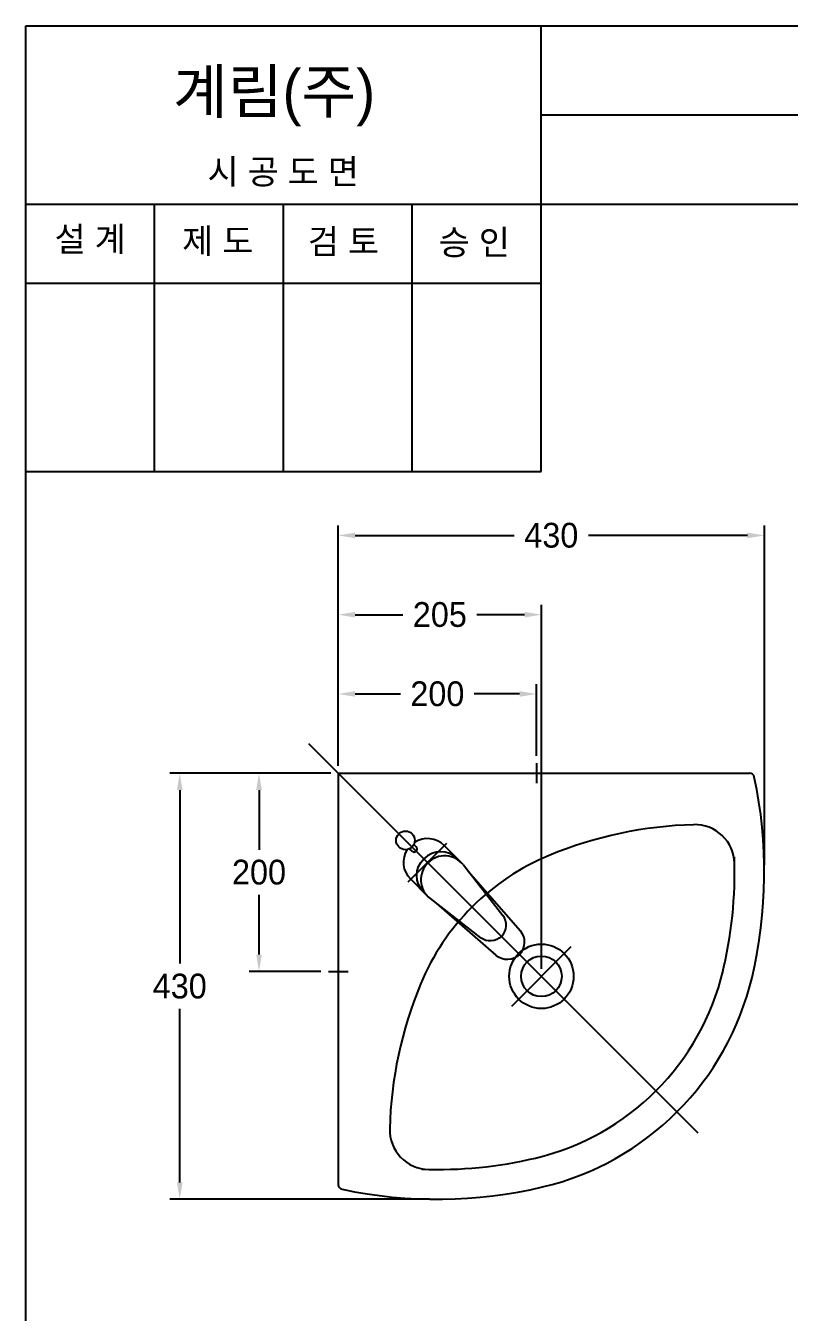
# Model space of a CAD drawing. Header units: millimetres. Extents: x 6870 to 8670, y -7003 to -4406.
# Drawn here: x 6870 to 7641, y -5704 to -4406 of the extents above; entities that cross this region are included whole.
import ezdxf
from ezdxf.enums import TextEntityAlignment as Align
from ezdxf.lldxf.tags import DXFTag

# ---------------------------------------------------------------- set-up
doc = ezdxf.new("R2010")
doc.units = ezdxf.units.MM
for name, color, linetype in [('TEXT', 7, 'Continuous'), ('내부선 및 부속', 4, 'Continuous'), ('도각라인', 7, 'Continuous'), ('외형선', 3, 'Continuous'), ('중심선', 1, 'DASHED'), ('치수선', 7, 'Continuous')]:
    doc.layers.add(name, color=color, linetype=linetype)
doc.styles.add('____', font='')
doc.styles.add('타이틀', font='H2GTRM.TTF', dxfattribs={"height": 25})
doc.styles.get('____').set_extended_font_data('굴림')
tags = doc.linetypes.add('DASHDOT', pattern=[70, 31, -13, 13, -13]).pattern_tags.tags
tags[10:11] = [DXFTag(74, 4), DXFTag(75, 0), DXFTag(340, '0'), DXFTag(46, 0.0), DXFTag(50, 0.0), DXFTag(44, 0.0), DXFTag(45, 0.0)]
tags[8:9] = [DXFTag(74, 4), DXFTag(75, 0), DXFTag(340, '0'), DXFTag(46, 0.0), DXFTag(50, 0.0), DXFTag(44, 0.0), DXFTag(45, 0.0)]
tags[6:7] = [DXFTag(74, 4), DXFTag(75, 0), DXFTag(340, '0'), DXFTag(46, 0.0), DXFTag(50, 0.0), DXFTag(44, 0.0), DXFTag(45, 0.0)]
tags[4:5] = [DXFTag(74, 4), DXFTag(75, 0), DXFTag(340, '0'), DXFTag(46, 0.0), DXFTag(50, 0.0), DXFTag(44, 0.0), DXFTag(45, 0.0)]
tags = doc.linetypes.add('DASHED', pattern=[25.72, 12.86, -12.86]).pattern_tags.tags
tags[6:7] = [DXFTag(74, 4), DXFTag(75, 0), DXFTag(340, '0'), DXFTag(46, 0.0), DXFTag(50, 0.0), DXFTag(44, 0.0), DXFTag(45, 0.0)]
tags[4:5] = [DXFTag(74, 4), DXFTag(75, 0), DXFTag(340, '0'), DXFTag(46, 0.0), DXFTag(50, 0.0), DXFTag(44, 0.0), DXFTag(45, 0.0)]
doc.dimstyles.new('MSADIM', dxfattribs={"dimtxt": 33, "dimasz": 17, "dimexe": 10, "dimexo": 7.5, "dimgap": 10, "dimtad": 0, "dimtih": 1, "dimtoh": 1, "dimdec": 0, "dimzin": 1, "dimdsep": 46, "dimtxsty": '____', "dimcen": 11.25, "dimadec": 0, "dimazin": 0, "dimtfac": 1, "dimtdec": 0, "dimtix": 1, "dimtmove": 0, "dimatfit": 3, "dimfxl": 1, "dimtolj": 1, "dimtzin": 1, "dimarcsym": 0})

# ---------------------------------------------------------------- blocks, each defined once
blk = doc.blocks.new('*D9')
at = {"layer": '치수선', "color": 0, "linetype": 'Continuous', "lineweight": -2, "transparency": 16777216}
for p, q in [((7185.4, -5152.8), (7185.4, -5070.3)), ((7385.4, -5142.8), (7385.4, -5070.3)), ((7202.4, -5080.3), (7248.1, -5080.3)), ((7368.4, -5080.3), (7322.7, -5080.3))]:
    blk.add_line(p, q, dxfattribs=at)
at = {"layer": '치수선', "color": 0, "linetype": 'Continuous', "transparency": 16777216}
for points in [[(7202.4, -5077.5), (7202.4, -5083.2), (7185.4, -5080.3)], [(7368.4, -5077.5), (7368.4, -5083.2), (7385.4, -5080.3)]]:
    blk.add_solid(points, dxfattribs=at)
at = {"layer": '치수선', "color": 0, "linetype": 'Continuous', "transparency": 16777216, "insert": (7285.4, -5080.3), "char_height": 25, "attachment_point": 5, "style": '____'}
blk.add_mtext('\\A1;200', dxfattribs=at)
blk = doc.blocks.new('*D10')
at = {"layer": '치수선', "color": 0, "linetype": 'Continuous', "lineweight": -2, "transparency": 16777216}
for p, q in [((7185.4, -5152.8), (7185.4, -4990.3)), ((7390.4, -5357.8), (7390.4, -4990.3)), ((7202.4, -5000.3), (7250.6, -5000.3)), ((7373.4, -5000.3), (7325.2, -5000.3))]:
    blk.add_line(p, q, dxfattribs=at)
at = {"layer": '치수선', "color": 0, "linetype": 'Continuous', "transparency": 16777216}
for points in [[(7202.4, -4997.5), (7202.4, -5003.2), (7185.4, -5000.3)], [(7373.4, -4997.5), (7373.4, -5003.2), (7390.4, -5000.3)]]:
    blk.add_solid(points, dxfattribs=at)
at = {"layer": '치수선', "color": 0, "linetype": 'Continuous', "transparency": 16777216, "insert": (7287.9, -5000.3), "char_height": 25, "attachment_point": 5, "style": '____'}
blk.add_mtext('\\A1;205', dxfattribs=at)
blk = doc.blocks.new('*D11')
at = {"layer": '치수선', "color": 0, "linetype": 'Continuous', "lineweight": -2, "transparency": 16777216}
for p, q in [((7185.4, -5152.8), (7185.4, -4910.3)), ((7202.4, -4920.3), (7362.8, -4920.3)), ((7598.4, -4920.3), (7438.1, -4920.3)), ((7615.4, -5252.7), (7615.4, -4910.3))]:
    blk.add_line(p, q, dxfattribs=at)
at = {"layer": '치수선', "color": 0, "linetype": 'Continuous', "transparency": 16777216}
for points in [[(7202.4, -4917.5), (7202.4, -4923.2), (7185.4, -4920.3)], [(7598.4, -4917.5), (7598.4, -4923.2), (7615.4, -4920.3)]]:
    blk.add_solid(points, dxfattribs=at)
at = {"layer": '치수선', "color": 0, "linetype": 'Continuous', "transparency": 16777216, "insert": (7400.4, -4920.3), "char_height": 25, "attachment_point": 5, "style": '____'}
blk.add_mtext('\\A1;430', dxfattribs=at)
blk = doc.blocks.new('*D12')
at = {"layer": '치수선', "color": 0, "linetype": 'Continuous', "lineweight": -2, "transparency": 16777216}
for p, q in [((7177.9, -5160.3), (7095.4, -5160.3)), ((7105.4, -5177.3), (7105.4, -5237.5)), ((7105.4, -5343.3), (7105.4, -5283.1)), ((7167.9, -5360.3), (7095.4, -5360.3))]:
    blk.add_line(p, q, dxfattribs=at)
at = {"layer": '치수선', "color": 0, "linetype": 'Continuous', "transparency": 16777216}
for points in [[(7102.6, -5177.3), (7108.3, -5177.3), (7105.4, -5160.3)], [(7102.6, -5343.3), (7108.3, -5343.3), (7105.4, -5360.3)]]:
    blk.add_solid(points, dxfattribs=at)
at = {"layer": '치수선', "color": 0, "linetype": 'Continuous', "transparency": 16777216, "insert": (7105.4, -5260.3), "char_height": 25, "attachment_point": 5, "style": '____'}
blk.add_mtext('\\A1;200', dxfattribs=at)
blk = doc.blocks.new('*D13')
at = {"layer": '치수선', "color": 0, "linetype": 'Continuous', "lineweight": -2, "transparency": 16777216}
for p, q in [((7177.9, -5160.3), (7015.4, -5160.3)), ((7025.4, -5177.3), (7025.4, -5352.5)), ((7025.4, -5573.3), (7025.4, -5398.2)), ((7277.8, -5590.3), (7015.4, -5590.3))]:
    blk.add_line(p, q, dxfattribs=at)
at = {"layer": '치수선', "color": 0, "linetype": 'Continuous', "transparency": 16777216}
for points in [[(7022.6, -5177.3), (7028.3, -5177.3), (7025.4, -5160.3)], [(7022.6, -5573.3), (7028.3, -5573.3), (7025.4, -5590.3)]]:
    blk.add_solid(points, dxfattribs=at)
at = {"layer": '치수선', "color": 0, "linetype": 'Continuous', "transparency": 16777216, "insert": (7025.4, -5375.3), "char_height": 25, "attachment_point": 5, "style": '____'}
blk.add_mtext('\\A1;430', dxfattribs=at)

msp = doc.modelspace()

# ---------------------------------------------------------------- linework, layer by layer
at = {"layer": '내부선 및 부속', "linetype": 'Continuous'}
for p, q in [((7264.2, -5234.8), (7261.6, -5232.3)), ((7259.9, -5239.1), (7257.4, -5236.5)), ((7309.8, -5250.7), (7292.4, -5233.4)), ((7311.7, -5252.9), (7351.4, -5303.9)), ((7275.8, -5284.6), (7258.5, -5267.3)), ((7316.6, -5259.2), (7369.2, -5319.4)), ((7278, -5286.6), (7329, -5326.3)), ((7284.3, -5291.5), (7344.5, -5344.1))]:
    msp.add_line(p, q, dxfattribs=at)
at = {"layer": '내부선 및 부속', "linetype": 'Continuous', "flags": 128}
for points in [[(7258.5, -5267.3, -0.353764), (7255.3, -5237.3)], [(7271.7, -5280.5, -0.414213), (7271.7, -5246.6)], [(7350.1, -5325, -0.37856), (7329, -5326.3)], [(7368.4, -5343.3, -0.394608), (7344.5, -5344.1)]]:
    msp.add_lwpolyline(points, format="xyb", dxfattribs=at)
at = {"layer": '내부선 및 부속', "linetype": 'Continuous'}
for centre, radius in [((7253.2, -5228.1), 9.44), ((7390.4, -5365.3), 32.5), ((7390.4, -5365.3), 20.5)]:
    msp.add_circle(centre, radius, dxfattribs=at)
for centre, radius, start, end in [((7555.2, -5622.1), 410, 91.5222, 112.4948), ((7545.3, -5252.2), 40, 1.1705, 91.5222), ((7275.4, -5250.3), 24, 45, 122.9277), ((7262, -5236.9), 3, 225, 45), ((7490.1, -5465), 240, 112.4948, 157.5052), ((7288.7, -5263.6), 24, 45, 135), ((7292.8, -5267.7), 24, 37.9381, 135), ((7155.4, -5260.2), 430, 346.1479, 2.073), ((7292.8, -5267.7), 24, 135.0001, 232.0619), ((7338.8, -5313.7), 16, 315, 37.9386), ((7356, -5330.9), 17.5, 315, 41.1383), ((7325.7, -5300.6), 255, 283.3488, 346.6512), ((7647.2, -5530.1), 410, 157.5052, 178.4778), ((7277.3, -5520.2), 40, 178.4778, 268.8295), ((7285.3, -5130.3), 430, 267.927, 283.3488)]:
    msp.add_arc(centre, radius, start, end, dxfattribs=at)
for points in [[(7308.1, -5249.4), (7308.1, -5249.4), (7308.1, -5249.4)], [(7274.5, -5283), (7274.5, -5283), (7274.5, -5283)]]:
    msp.add_rational_spline(points, [0.951478421688, 0.951479792595, 0.951481163502], degree=2, dxfattribs=at)
at = {"layer": '도각라인', "color": 7}
for p, q in [((6870, -6935.9), (6870, -4405.9)), ((6870, -4405.9), (8670, -4405.9)), ((7390, -4855.9), (7390, -4405.9)), ((7390, -4495.9), (8670, -4495.9)), ((6870, -4585.9), (8670, -4585.9)), ((7000, -4855.9), (7000, -4585.9)), ((7130, -4855.9), (7130, -4585.9)), ((7260, -4855.9), (7260, -4585.9)), ((6870, -4665.9), (7390, -4665.9)), ((6870, -4855.9), (7390, -4855.9))]:
    msp.add_line(p, q, dxfattribs=at)
at = {"layer": '외형선'}
for q in [(7600.4, -5160.3), (7185.4, -5575.3)]:
    msp.add_line((7185.4, -5160.3), q, dxfattribs=at)
for centre, radius, start, end in [((7600.4, -5165.3), 5, 12.0346, 90), ((7155.4, -5260.2), 460, 346.6512, 12.0346), ((7325.7, -5300.6), 285, 283.3488, 346.6512), ((7190.4, -5575.3), 5, 180, 257.9654), ((7285.3, -5130.3), 460, 257.9654, 283.3488)]:
    msp.add_arc(centre, radius, start, end, dxfattribs=at)
at = {"layer": '중심선', "linetype": 'DASHDOT'}
for p, q in [((7155.4, -5130.3), (7548.4, -5523.3)), ((7385.4, -5150.3), (7385.4, -5170.3)), ((7256, -5269.8), (7294.9, -5230.9)), ((7360.4, -5395.4), (7420.5, -5335.3)), ((7175.4, -5360.3), (7195.4, -5360.3))]:
    msp.add_line(p, q, dxfattribs=at)

# ---------------------------------------------------------------- texts
at = {"layer": 'TEXT', "style": '타이틀'}
msp.add_text('계림(주)', height=44, dxfattribs=at).set_placement((7018.7, -4494.2))
for s, p in [('시 공 도 면', (7129.8, -4553.2)), ('설 계', (6935, -4621.3)), ('제 도', (7063.7, -4623.1)), ('검 토', (7190.7, -4623.6)), ('승 인', (7322.7, -4624.5))]:
    msp.add_text(s, height=25, dxfattribs=at).set_placement(p, align=Align.MIDDLE_CENTER)

# ---------------------------------------------------------------- dimensions: what is measured, and where the dimension line sits
at = {"layer": '치수선', "linetype": 'Continuous'}
for base, p2, picture, middle in [((7615.4, -4920.3), (7615.4, -5260.2), '*D11', (7400.4, -4920.3)), ((7390.4, -5000.3), (7390.4, -5365.3), '*D10', (7287.9, -5000.3)), ((7385.4, -5080.3), (7385.4, -5150.3), '*D9', (7285.4, -5080.3))]:
    dim = msp.add_linear_dim(base=base, p1=(7185.4, -5160.3), p2=p2, dimstyle='MSADIM', override={"dimtxt": 25}, dxfattribs=at)
    dim.commit()
    dim.dimension.update_dxf_attribs({"geometry": picture, "text_midpoint": middle})
for base, p2, picture, middle in [((7025.4, -5590.3), (7285.3, -5590.3), '*D13', (7025.4, -5375.3)), ((7105.4, -5360.3), (7175.4, -5360.3), '*D12', (7105.4, -5260.3))]:
    dim = msp.add_linear_dim(base=base, p1=(7185.4, -5160.3), p2=p2, angle=90, dimstyle='MSADIM', override={"dimtxt": 25}, dxfattribs=at)
    dim.commit()
    dim.dimension.update_dxf_attribs({"geometry": picture, "text_midpoint": middle})

doc.saveas('drawing.dxf')
